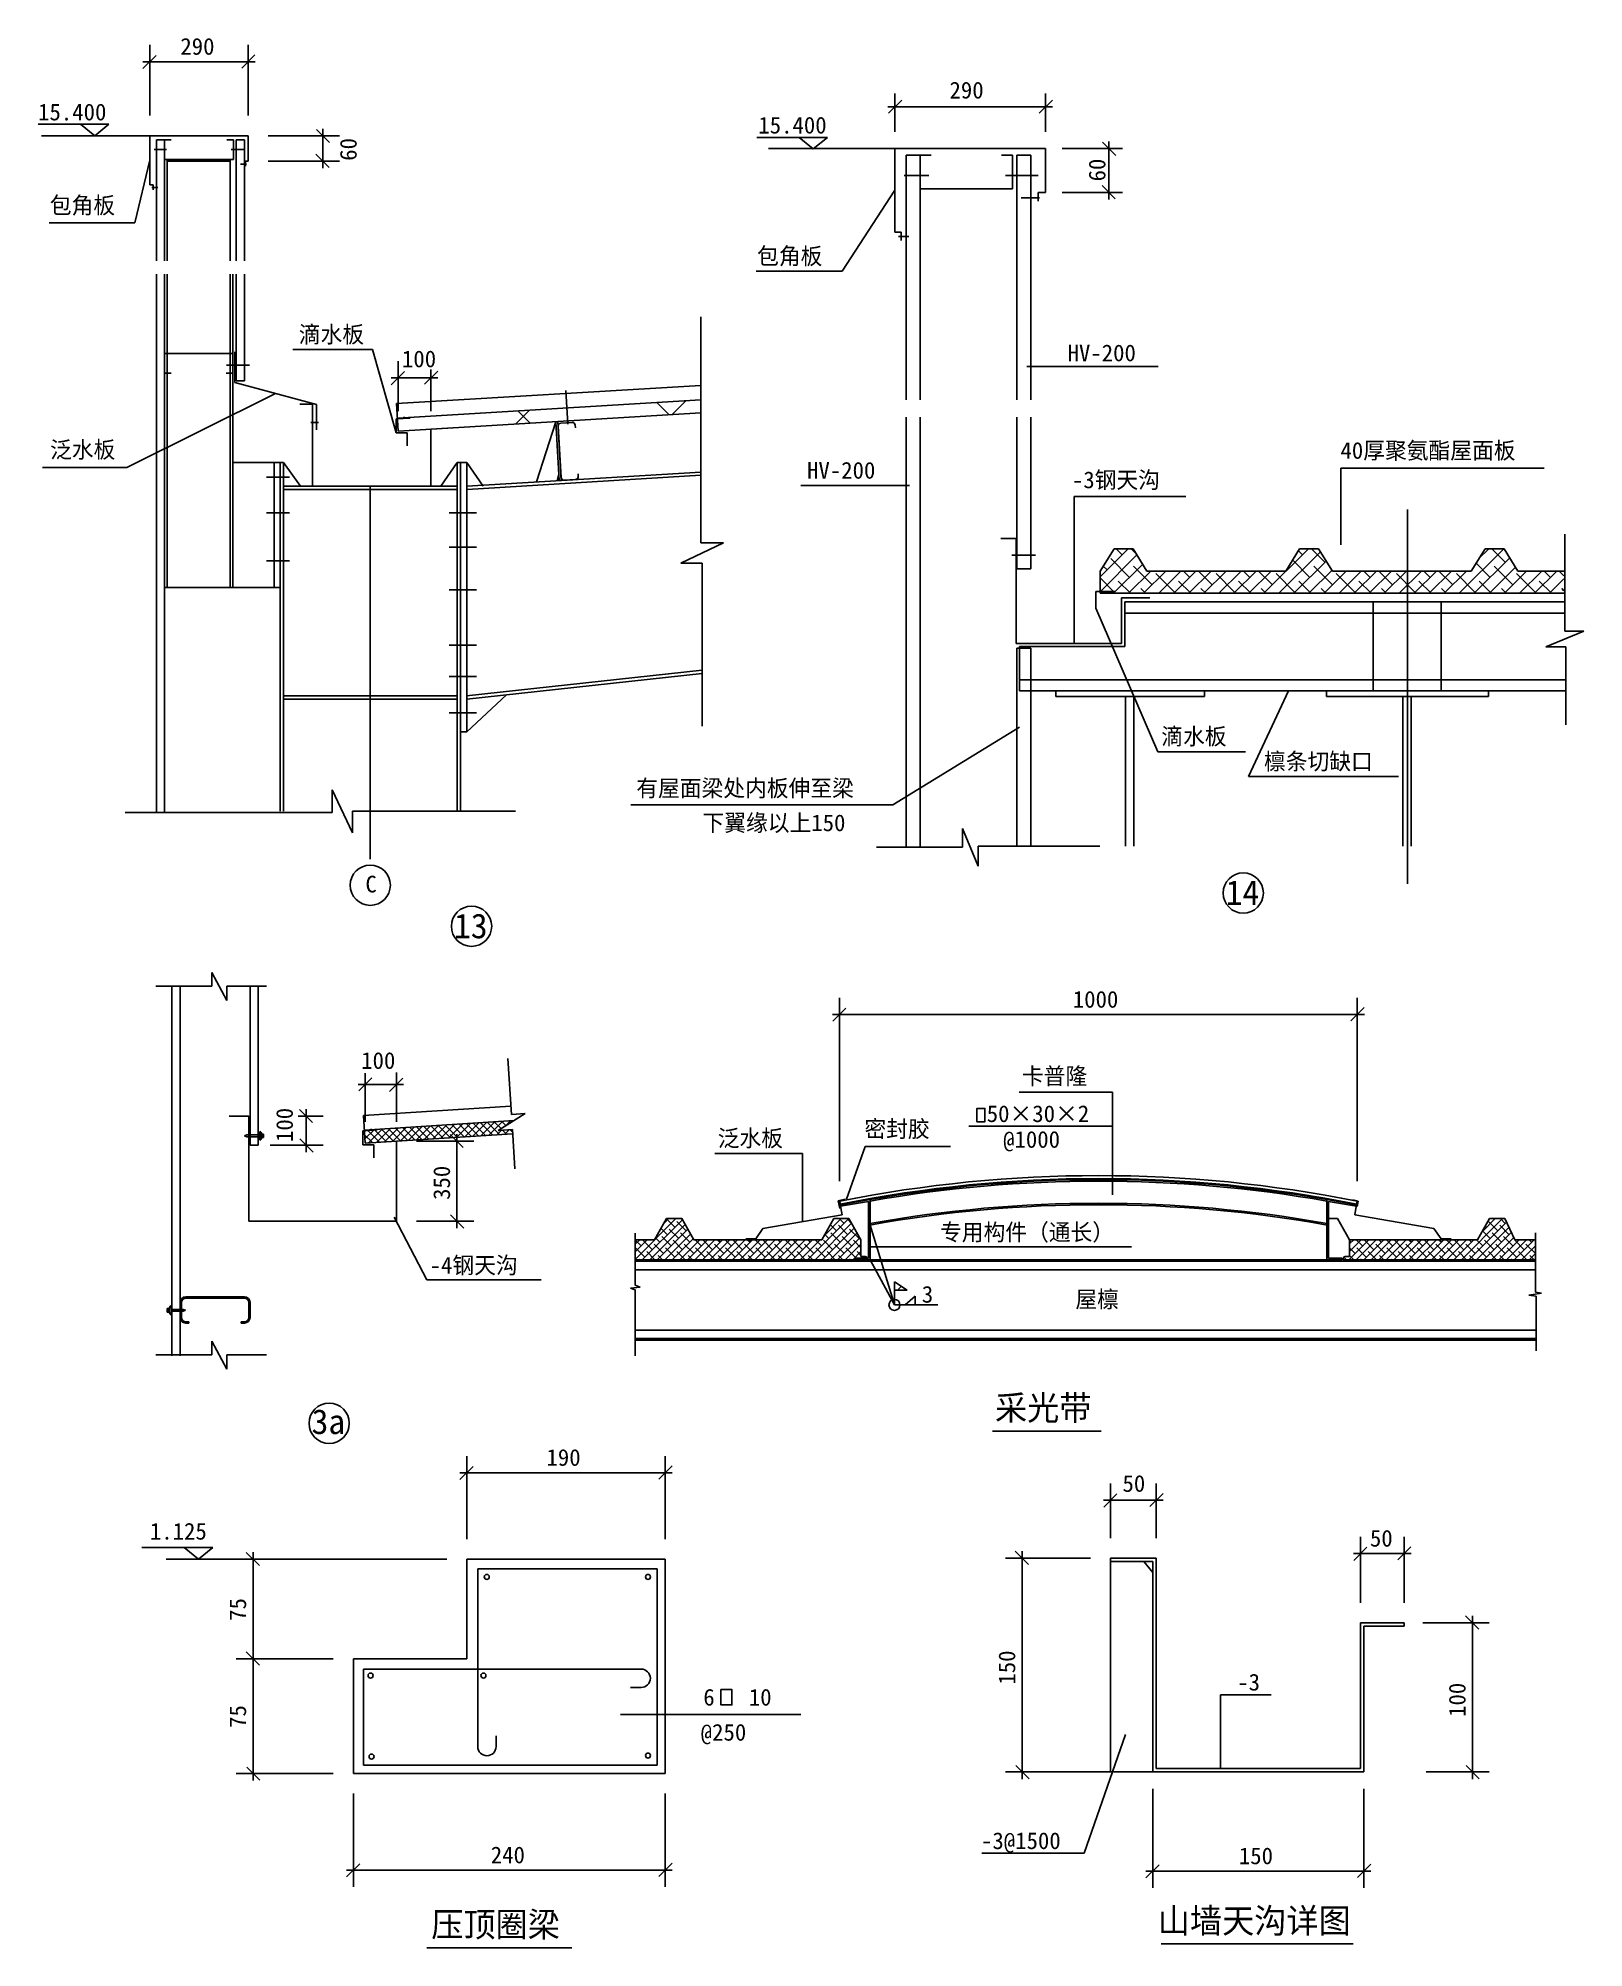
# Model space of a CAD drawing. Header units: metres. Extents: x 3093 to 49266, y 33356 to 90424.
import ezdxf

# ---------------------------------------------------------------- set-up
doc = ezdxf.new("R2010")
doc.units = ezdxf.units.M
for name, color, linetype in [('LT', 7, 'Continuous'), ('T1', 7, 'Continuous'), ('Z', 7, 'Continuous')]:
    doc.layers.add(name, color=color, linetype=linetype)

# ---------------------------------------------------------------- blocks, each defined once
blk = doc.blocks.new('_DIMX')
blk.add_line((-150, 0), (150, 0))
at = {"color": 6}
blk.add_lwpolyline([(-135.13, -135.13), (146.44, 146.44)], dxfattribs=at)

msp = doc.modelspace()

# ---------------------------------------------------------------- hatches: boundary and pattern name
h = msp.add_hatch()
h.set_pattern_fill('ANSI37', scale=979)
h.paths.add_polyline_path([(22891.78, 79224.04), (22891.78, 79616.36), (13823.26, 79072.25), (13846.72, 78681.34)])
h = msp.add_hatch()
h.set_pattern_fill('ANSI31', scale=75)
h.paths.add_polyline_path([(28671.88, 53011.46), (29053.12, 53011.46), (28671.88, 53262.35)])
at = {"layer": 'T1'}
h = msp.add_hatch(dxfattribs=at)
h.set_pattern_fill('ANSI37', scale=50)
h.paths.add_polyline_path([(17269.07, 57686.37), (17261.2, 57811.7), (16833.05, 57784.79), (17308.87, 58081.22), (13036.68, 57808.43), (13038.25, 57784.42), (12836.16, 57771.24), (12858.16, 57404.62)])
at = {"layer": 'Z'}
h = msp.add_hatch(dxfattribs=at)
h.set_pattern_fill('ANSI38', scale=100)
h.paths.add_polyline_path([(48669.52, 74499.87), (47300.42, 74499.87), (46885.27, 75165.61), (46317.7, 75165.61), (45902.55, 74499.87), (41758.12, 74499.87), (41342.97, 75165.61), (40775.4, 75165.61), (40360.25, 74499.87), (36215.82, 74499.87), (35800.67, 75165.61), (35233.1, 75165.61), (34817.95, 74499.87), (34817.95, 73834.12), (48669.52, 73834.12)])
h = msp.add_hatch(dxfattribs=at)
h.set_pattern_fill('ANSI38', scale=50)
h.paths.add_polyline_path([(22677.39, 54516.44), (22317.39, 55146.44), (21867.39, 55146.44), (21507.39, 54516.44), (20927.89, 54516.44), (20927.89, 53916.44), (27492.52, 53916.44), (27492.52, 53961.44), (27864.82, 53961.44, 0.23), (27798.46, 54015.98), (27672.39, 54015.98), (27672.39, 54516.44), (27312.39, 55146.44), (26862.39, 55146.44), (26502.39, 54516.44)])
h.paths.add_polyline_path([(42267.52, 54516.44), (42267.52, 54015.98), (42141.45, 54015.98, 0.36), (42066.52, 53916.44), (47819.52, 53916.44), (47819.52, 54516.44), (47202.52, 54516.44), (46902.52, 55146.44), (46452.52, 55146.44), (46092.52, 54516.44)])

# ---------------------------------------------------------------- linework, layer by layer
for p, q in [((3092.59, 87853.8), (5206.09, 87853.8)), ((4356.38, 87853.8), (4780.61, 87509.87)), ((4780.61, 87509.87), (5206.09, 87853.8)), ((6424.29, 87509.86), (9360.44, 87509.86)), ((6424.29, 86041.32), (6424.29, 87509.86)), ((6868.05, 87391.2), (6623.29, 87391.2)), ((6623.29, 83770.27), (6623.29, 87391.2)), ((6868.05, 87391.2), (7063.85, 87391.2)), ((6868.05, 86803.78), (6868.05, 87391.2)), ((8728.21, 87391.2), (8924.01, 87391.2)), ((8924.01, 86803.78), (8924.01, 87391.2)), ((9009.65, 83770.27), (9009.65, 87391.2)), ((9254.41, 87391.2), (9009.65, 87391.2)), ((9254.41, 83770.27), (9254.41, 87391.2)), ((9360.44, 87509.86), (9360.44, 86753.24)), ((24560.9, 87460.26), (26674.4, 87460.26)), ((25824.69, 87460.26), (26248.92, 87116.33)), ((26248.92, 87116.33), (26674.4, 87460.26)), ((6927.55, 87100.19), (6561.46, 87100.19)), ((8924.01, 86803.78), (6868.05, 86803.78)), ((6868.05, 86803.78), (8924.01, 86803.78)), ((6868.05, 83770.27), (6868.05, 86803.78)), ((6868.05, 83770.27), (6868.05, 86803.78)), ((6946.37, 86803.78), (8826.11, 86803.78)), ((6946.37, 83770.27), (6946.37, 86803.78)), ((6946.37, 86745.04), (8826.11, 86745.04)), ((8826.11, 83770.27), (8826.11, 86803.78)), ((9225.45, 87100.19), (8859.36, 87100.19)), ((9360.44, 86753.24), (9290.11, 86753.24)), ((9290.11, 86753.24), (9290.11, 86599.27)), ((28686.8, 84629.91), (28686.8, 87126.44)), ((28686.8, 87126.44), (33187.15, 87126.44)), ((29441.18, 86924.72), (29025.1, 86924.72)), ((29025.1, 79617.14), (29025.1, 86924.72)), ((29441.18, 85926.1), (29441.18, 86924.72)), ((29441.18, 86924.72), (29774.06, 86924.72)), ((31866.57, 86924.72), (32199.44, 86924.72)), ((32199.44, 85926.1), (32199.44, 86924.72)), ((32745.65, 86924.72), (32329.56, 86924.72)), ((32329.56, 79617.14), (32329.56, 86924.72)), ((32745.65, 79617.14), (32745.65, 86924.72)), ((33187.15, 87126.44), (33187.15, 85813.25)), ((9133.48, 86658.1), (9314.75, 86658.1)), ((28961.43, 86322.64), (29696.71, 86322.64)), ((31988.77, 86322.64), (32969.82, 86322.64)), ((6531.06, 86041.32), (6424.29, 86041.32)), ((6485.88, 85960.83), (6667.15, 85960.83)), ((6531.06, 85893.18), (6531.06, 86041.32)), ((29441.18, 79617.14), (29441.18, 85926.1)), ((29441.18, 79617.14), (29441.18, 85926.1)), ((29441.18, 85926.1), (32199.44, 85926.1)), ((32199.44, 85926.1), (29441.18, 85926.1)), ((29574.33, 85926.1), (32033, 85926.1)), ((32453.27, 85651.53), (33007.2, 85651.53)), ((32965.33, 85813.25), (32965.33, 85551.51)), ((33187.15, 85813.25), (32965.33, 85813.25)), ((3417.21, 84909.13), (5978.59, 84909.13)), ((28868.3, 84629.91), (28686.8, 84629.91)), ((28791.5, 84493.09), (29099.66, 84493.09)), ((28868.3, 84378.09), (28868.3, 84629.91)), ((6623.29, 67282.86), (6623.29, 83371.31)), ((6868.05, 74004.16), (6868.05, 83371.31)), ((6868.05, 67282.86), (6868.05, 83371.31)), ((6946.37, 74004.16), (6946.37, 83371.31)), ((8826.11, 74004.16), (8826.11, 83371.31)), ((8904.43, 74004.16), (8904.43, 83371.31)), ((9009.65, 80180.6), (9009.65, 83371.31)), ((9254.41, 80180.6), (9254.41, 83371.31)), ((24545.28, 83462.18), (27110.82, 83462.18)), ((22891.78, 82094.39), (22891.78, 75339.47)), ((8965.68, 81050.59), (8965.68, 80130.23)), ((10700.81, 81118.88), (13076.78, 81118.88)), ((6868.05, 80998.49), (6868.05, 80411.07)), ((6868.05, 80998.49), (8904.43, 80998.49)), ((8904.43, 80998.49), (8904.43, 80411.07)), ((7063.85, 80411.07), (6868.05, 80411.07)), ((8904.43, 80411.07), (8708.63, 80411.07)), ((8965.68, 80130.23), (11405.23, 79477.77)), ((9254.41, 80180.6), (9009.65, 80180.6)), ((13797.46, 79502.25), (22891.78, 80047.91)), ((10906.94, 79486.74), (11286.25, 79486.74)), ((11286.25, 79486.74), (11286.25, 77039.16)), ((11405.23, 79477.77), (11405.23, 78723.13)), ((13846.72, 78681.34), (13797.46, 79502.25)), ((13823.26, 79072.25), (22891.78, 79616.36)), ((13781.59, 79045.14), (14209.1, 79073.03)), ((13781.59, 78627.12), (13781.59, 79045.14)), ((13846.72, 78681.34), (22891.78, 79224.04)), ((14023.6, 79110.2), (14027.74, 79046.74)), ((14823.99, 78739.97), (15475.47, 78779.06)), ((17976.51, 77163.7), (18555.06, 78963.84)), ((18555.06, 78963.84), (18613.69, 78967.36)), ((18555.06, 78963.84), (18660.6, 77204.74)), ((18613.69, 78967.36), (18719.24, 77208.26)), ((29025.1, 66243.23), (29025.1, 79097.05)), ((29441.18, 66243.23), (29441.18, 79097.05)), ((29441.18, 66243.23), (29441.18, 79097.05)), ((32329.56, 74563.88), (32329.56, 79097.05)), ((32745.65, 74563.88), (32745.65, 79097.05)), ((13781.59, 78627.12), (14111.34, 78627.12)), ((14111.34, 78627.12), (14111.34, 78243.52)), ((14823.99, 77039.16), (14823.99, 78739.97)), ((10143.32, 77740.66), (8924.01, 77740.66)), ((10124.64, 77740.66), (10418.35, 77740.66)), ((10143.32, 74004.16), (10143.32, 77740.66)), ((10320.44, 67320.54), (10320.44, 77740.66)), ((10418.35, 67320.54), (10418.35, 77740.66)), ((15900.92, 77740.66), (15607.22, 77740.66)), ((15607.22, 67320.54), (15607.22, 77740.66)), ((15705.12, 67320.54), (15705.12, 77740.66)), ((15900.92, 69696.42), (15900.92, 77740.66)), ((3218.56, 77597.02), (5743.73, 77597.02)), ((10602.34, 77307.13), (9909.98, 77307.13)), ((15900.92, 77039.16), (22891.78, 77458.61)), ((15906.79, 76941.44), (22891.78, 77360.53)), ((18592.02, 77200.63), (18650.02, 77381.08)), ((15607.22, 77039.16), (10418.35, 77039.16)), ((15607.22, 76941.26), (10418.35, 76941.26)), ((11286.25, 77039.16), (14823.99, 77039.16)), ((13012.78, 65894.24), (13012.78, 77039.16)), ((10602.34, 76241.02), (9909.98, 76241.02)), ((16190.22, 76241.02), (15373.88, 76241.02)), ((43998.38, 76337.31), (43998.38, 65154.59)), ((23570.19, 75339.47), (22288.75, 74735.79)), ((22891.78, 75339.47), (23570.19, 75339.47)), ((48699.95, 72707.24), (48699.95, 75602.83)), ((10602.34, 74808.91), (9909.98, 74808.91)), ((16190.22, 75216.46), (15373.88, 75216.46)), ((34817.95, 74499.87), (35233.1, 75165.61)), ((35233.1, 75165.61), (35800.67, 75165.61)), ((36215.82, 74499.87), (35800.67, 75165.61)), ((40360.25, 74499.87), (40775.4, 75165.61)), ((40775.4, 75165.61), (41342.97, 75165.61)), ((41758.12, 74499.87), (41342.97, 75165.61)), ((45902.55, 74499.87), (46317.7, 75165.61)), ((46317.7, 75165.61), (46885.27, 75165.61)), ((47300.42, 74499.87), (46885.27, 75165.61)), ((22288.75, 74735.79), (22929.47, 74735.79)), ((22929.47, 74735.79), (22929.47, 69868.62)), ((32745.65, 74563.88), (32329.56, 74563.88)), ((34817.95, 74499.87), (34817.95, 73834.12)), ((36215.82, 74499.87), (40360.25, 74499.87)), ((41758.12, 74499.87), (45902.55, 74499.87)), ((47300.42, 74499.87), (48669.52, 74499.87)), ((10320.44, 74004.16), (6868.05, 74004.16)), ((16190.22, 73939.18), (15373.88, 73939.18)), ((34817.95, 73834.12), (48669.52, 73834.12)), ((35559.52, 73578.3), (48699.95, 73578.3)), ((35559.52, 72246.82), (35559.52, 73578.3)), ((35559.52, 73245.43), (48699.95, 73245.43)), ((42977.16, 70915.34), (42977.16, 73578.3)), ((45006.16, 70915.34), (45006.16, 73578.3)), ((49266.19, 72707.24), (48133.72, 72234.87)), ((48699.95, 72707.24), (49266.19, 72707.24)), ((16190.22, 72289.16), (15373.88, 72289.16)), ((32329.56, 66274.69), (32329.56, 72194.95)), ((32745.65, 72194.95), (32329.56, 72194.95)), ((32406.22, 70915.34), (32406.22, 72246.82)), ((32406.22, 72246.82), (35559.52, 72246.82)), ((32745.65, 66274.69), (32745.65, 72194.95)), ((48133.72, 72234.87), (48731.41, 72234.87)), ((48731.41, 72234.87), (48731.41, 69900.92)), ((16190.22, 71348.24), (15373.88, 71348.24)), ((15889.98, 70772.74), (22929.47, 71534.79)), ((15900.92, 70675.45), (22929.47, 71436.32)), ((15607.22, 70773.36), (10418.35, 70773.36)), ((15900.92, 69696.42), (17083.62, 70803.49)), ((32406.22, 71248.21), (48731.41, 71248.21)), ((32406.22, 70915.34), (48731.41, 70915.34)), ((33490.34, 70915.34), (37937.51, 70915.34)), ((33490.34, 70748.9), (33490.34, 70915.34)), ((37937.51, 70748.9), (37937.51, 70915.34)), ((41574.79, 70748.9), (41574.79, 70915.34)), ((41574.79, 70915.34), (46421.96, 70915.34)), ((46421.96, 70748.9), (46421.96, 70915.34)), ((15607.22, 70675.45), (10418.35, 70675.45)), ((16190.22, 70260.96), (15373.88, 70260.96)), ((33490.34, 70748.9), (37937.51, 70748.9)), ((35572.22, 70748.9), (35572.22, 66274.69)), ((35824.15, 70748.9), (35824.15, 66274.69)), ((41574.79, 70748.9), (46421.96, 70748.9)), ((43856.67, 70748.9), (43856.67, 66274.69)), ((44108.6, 70748.9), (44108.6, 66274.69)), ((15705.12, 69696.42), (15900.92, 69696.42)), ((11876.47, 67961.27), (12480.15, 66679.82)), ((11876.47, 67282.86), (11876.47, 67961.27)), ((5687.85, 67282.86), (11876.47, 67282.86)), ((12480.15, 66679.82), (12480.15, 67320.54)), ((12480.15, 67320.54), (17347.32, 67320.54)), ((30702.35, 66809.46), (31174.72, 65677)), ((30702.35, 66243.23), (30702.35, 66809.46)), ((28132.66, 66243.23), (30702.35, 66243.23)), ((31174.72, 65677), (31174.72, 66274.69)), ((31174.72, 66274.69), (34805.19, 66274.69)), ((8275.59, 62506.65), (8727.51, 61668.27)), ((8275.59, 62092.13), (8275.59, 62506.65)), ((6606.96, 62092.13), (8275.59, 62092.13)), ((7087.88, 51049.42), (7087.88, 62092.13)), ((7332.63, 51049.42), (7332.63, 62092.13)), ((8727.51, 62097.26), (9909.06, 62097.26)), ((8727.51, 61668.27), (8727.51, 62097.26)), ((9422.32, 57342.81), (9422.32, 62097.26)), ((9667.08, 57342.81), (9667.08, 62097.26)), ((17123.09, 59927.75), (17227.73, 58262.41)), ((35183.36, 58921.73), (32393.61, 58921.73)), ((35183.36, 55861.78), (35183.36, 58921.73)), ((12808.9, 58225.53), (17212.39, 58506.61)), ((12858.16, 57404.62), (12808.9, 58225.53)), ((17641.44, 58288.41), (16833.05, 57784.79)), ((17227.73, 58262.41), (17641.44, 58288.41)), ((8801.18, 58207.55), (9388.6, 58207.55)), ((9323.35, 57646.91), (9254.5, 57620.79)), ((9714.76, 57646.91), (9323.35, 57646.91)), ((9388.6, 58207.55), (9388.6, 55070.24)), ((9714.76, 57752.34), (9714.76, 57489.24)), ((9764.57, 57568.49), (9764.57, 57673.1)), ((9764.57, 57673.1), (9827.93, 57673.1)), ((9827.93, 57673.1), (9827.93, 57568.49)), ((12793.03, 57768.42), (13220.54, 57796.31)), ((12793.03, 57350.41), (12793.03, 57768.42)), ((12834.7, 57795.53), (17308.87, 58081.22)), ((12858.16, 57404.62), (17263.95, 57686.04)), ((13035.05, 57833.48), (13039.19, 57770.02)), ((16833.05, 57784.79), (17261.2, 57811.7)), ((17261.2, 57811.7), (17335.3, 56632.47)), ((35183.36, 57906.92), (30895.87, 57906.92)), ((9323.35, 57594.68), (9254.5, 57620.79)), ((9714.76, 57594.68), (9323.35, 57594.68)), ((9422.32, 57342.81), (9667.08, 57342.81)), ((9827.93, 57638.69), (9764.57, 57638.69)), ((9827.93, 57594.02), (9764.57, 57594.02)), ((9827.93, 57568.49), (9764.57, 57568.49)), ((12793.03, 57350.41), (13122.78, 57350.41)), ((13122.78, 57350.41), (13122.78, 56966.8)), ((13794.24, 57460.78), (14445.73, 57499.87)), ((13794.24, 55070.24), (13794.24, 57460.78)), ((25924.83, 57094.3), (23305.16, 57094.3)), ((27796.24, 57303.78), (27241.08, 55732.85)), ((30344.39, 57303.78), (27796.24, 57303.78)), ((27204.07, 55732.85), (26992.02, 55678.54)), ((26992.02, 55678.54), (27036.43, 55447.75)), ((27034.52, 55667.69), (27055.88, 55580.18)), ((27054.47, 55569.95), (27350.58, 55622.16)), ((27054.47, 55569.95), (27108.29, 55264.72)), ((27056.19, 55560.16), (27942.52, 55716.44)), ((27056.19, 55560.16), (27942.52, 55716.44)), ((27064.01, 55515.84), (27897.52, 55662.81)), ((27897.52, 53961.44), (27897.52, 55662.81)), ((27942.52, 53916.44), (27942.52, 55716.44)), ((41592.52, 55716.44), (42478.85, 55560.16)), ((42478.85, 55560.16), (41592.52, 55716.44)), ((41592.52, 53916.44), (41592.52, 55716.44)), ((42471.03, 55515.84), (41637.52, 55662.81)), ((41637.52, 53961.44), (41637.52, 55662.81)), ((42480.38, 55568.86), (42184.46, 55621.04)), ((42367.09, 55710.6), (42529.35, 55670.09)), ((42480.38, 55568.86), (42426.75, 55264.72)), ((42471.03, 55515.84), (42478.85, 55560.16)), ((42500.52, 55667.69), (42479.16, 55580.18)), ((42529.35, 55670.09), (42493.56, 55512.8)), ((9388.6, 55070.24), (13794.24, 55070.24)), ((14705.37, 53320.6), (13724.97, 55194.11)), ((21867.39, 55146.44), (21507.39, 54516.44)), ((22317.39, 55146.44), (21867.39, 55146.44)), ((22317.39, 55146.44), (22677.39, 54516.44)), ((24744.75, 54847.96), (24530.48, 54540.21)), ((24744.75, 54847.96), (27108.29, 55264.72)), ((26862.39, 55146.44), (26502.39, 54516.44)), ((27312.39, 55146.44), (26862.39, 55146.44)), ((27312.39, 55146.44), (27672.39, 54516.44)), ((28671.88, 52569.8), (27942.52, 54954.64)), ((41907.52, 55146.44), (41637.52, 55146.44)), ((41907.52, 55146.44), (42267.52, 54516.44)), ((44790.29, 54847.96), (42426.75, 55264.72)), ((44790.29, 54847.96), (45004.56, 54540.21)), ((46452.52, 55146.44), (46092.52, 54516.44)), ((46902.52, 55146.44), (46452.52, 55146.44)), ((46902.52, 55146.44), (47202.52, 54516.44)), ((20927.89, 54717.51), (20927.89, 53160.89)), ((21507.39, 54516.44), (20938.27, 54516.44)), ((26502.39, 54516.44), (22677.39, 54516.44)), ((24230.48, 54540.21), (24530.48, 54540.21)), ((24359.62, 54567.65), (24359.62, 54483.53)), ((27672.39, 54015.98), (27672.39, 54516.44)), ((35752.26, 54305.7), (27931.66, 54305.7)), ((42267.52, 54516.44), (42267.52, 54015.98)), ((42267.52, 54516.44), (46092.52, 54516.44)), ((45004.56, 54540.21), (45304.56, 54540.21)), ((45185.71, 54567.65), (45185.71, 54483.53)), ((47202.52, 54516.44), (47819.52, 54516.44)), ((47819.52, 54722.38), (47819.52, 52954.35)), ((47819.52, 53871.44), (20927.89, 53871.44)), ((27873.46, 53916.44), (20938.27, 53916.44)), ((27492.52, 53961.44), (27897.52, 53961.44)), ((27492.52, 53961.44), (27492.52, 53916.44)), ((27492.52, 53916.44), (27942.52, 53916.44)), ((27672.39, 54015.98), (27798.46, 54015.98)), ((27873.46, 53918.26), (27873.46, 53916.44)), ((28671.88, 52569.8), (27942.52, 53916.44)), ((27942.52, 53916.44), (41592.52, 53916.44)), ((41592.52, 53916.44), (42042.52, 53916.44)), ((42042.52, 53961.44), (41637.52, 53961.44)), ((42042.52, 53961.44), (42042.52, 53916.44)), ((42066.52, 53916.44), (47840.96, 53916.44)), ((42267.52, 54015.98), (42141.45, 54015.98)), ((14705.37, 53320.6), (18122.1, 53320.6)), ((21071.07, 53098.32), (20784.71, 53071.51)), ((47819.52, 53616.44), (20927.89, 53616.44)), ((20927.89, 53160.89), (21071.07, 53098.32)), ((28671.88, 53262.35), (29053.12, 53011.46)), ((28671.88, 52569.8), (28671.88, 53262.35)), ((7059.76, 52539.97), (7059.76, 52276.87)), ((7332.63, 52195.72), (7332.63, 52639.69)), ((7371.81, 52639.69), (7371.81, 52195.72)), ((9252.15, 52809.45), (7502.39, 52809.45)), ((9252.15, 52770.27), (7502.39, 52770.27)), ((9382.73, 52639.69), (9382.73, 52195.72)), ((9421.9, 52639.69), (9421.9, 52195.72)), ((20784.71, 53071.51), (20927.89, 53017.88)), ((20927.89, 53017.88), (20927.89, 51050.87)), ((29053.12, 53011.46), (28671.88, 53011.46)), ((28671.88, 52569.8), (29964.53, 52569.8)), ((29294.92, 52825.62), (28997.32, 52569.8)), ((29294.92, 52569.8), (29294.92, 52825.62)), ((48001.72, 52922.23), (47626.6, 52858)), ((47626.6, 52858), (47840.96, 52825.89)), ((47819.52, 52954.35), (48001.72, 52922.23)), ((47840.96, 52825.89), (47840.96, 51198.05)), ((6946.59, 52460.73), (6946.59, 52356.11)), ((7009.95, 52460.73), (6946.59, 52460.73)), ((6946.59, 52426.32), (7009.95, 52426.32)), ((6946.59, 52381.64), (7009.95, 52381.64)), ((6946.59, 52356.11), (7009.95, 52356.11)), ((7009.95, 52356.11), (7009.95, 52460.73)), ((7059.76, 52434.54), (7425.46, 52434.54)), ((7059.76, 52382.3), (7425.46, 52382.3)), ((7425.46, 52434.54), (7494.3, 52408.42)), ((7425.46, 52382.3), (7494.3, 52408.42)), ((7593.79, 52065.14), (7502.39, 52065.14)), ((7593.79, 52025.97), (7502.39, 52025.97)), ((7593.79, 52065.14), (7593.79, 52025.97)), ((9252.15, 52065.14), (9160.74, 52065.14)), ((9160.74, 52065.14), (9160.74, 52025.97)), ((9252.15, 52025.97), (9160.74, 52025.97)), ((8275.59, 51074.28), (8275.59, 51488.8)), ((8275.59, 51488.8), (8727.51, 50650.42)), ((47840.96, 51816.44), (20927.89, 51816.44)), ((47840.96, 51561.44), (20927.89, 51561.44)), ((47840.96, 51516.44), (20927.89, 51516.44)), ((6606.96, 51074.28), (8275.59, 51074.28)), ((8727.51, 50650.42), (8727.51, 51079.41)), ((8727.51, 51079.41), (9909.06, 51079.41)), ((6192.38, 45316.77), (8305.88, 45316.77)), ((7456.17, 45316.77), (7880.4, 44972.84)), ((7880.4, 44972.84), (8305.88, 45316.77)), ((9010.59, 44967.07), (6916.88, 44967.07)), ((15898.15, 44967.07), (21823.4, 44967.07)), ((15898.15, 44967.07), (15898.15, 41993.29)), ((21823.4, 44967.07), (21823.4, 38568.81)), ((12508.74, 41993.29), (12508.74, 38568.81)), ((12508.74, 41993.29), (15898.15, 41993.29)), ((12508.74, 38568.81), (21823.4, 38568.81)), ((14703.32, 33355.66), (19030.16, 33355.66))]:
    msp.add_line(p, q)
for points in [[(31135.35, 58042.88), (31375.25, 58042.88), (31375.25, 58442.21), (31135.35, 58442.21)], [(23486.74, 41072.74), (23816.2, 41072.74), (23816.2, 40616.82), (23486.74, 40616.82)]]:
    msp.add_lwpolyline(points, close=True)
for centre, radius in [((13012.78, 65111.02), 601.68), ((39092.71, 64877.33), 601.68), ((16038.57, 63884.15), 601.68), ((28671.88, 52569.8), 164.82), ((11784.81, 49030.78), 601.68)]:
    msp.add_circle(centre, radius)
for centre, radius, start, end in [((9677.58, 57673.7), 86.99, 359.6, 64.69), ((9677.58, 57567.89), 86.99, 295.31, 0.4), ((34767.52, 17009.94), 39423.61, 78.69, 101.31), ((34767.52, 17009.94), 39333.61, 78.69, 101.31), ((34767.52, 17009.94), 39303.61, 80, 100), ((34767.52, 17009.94), 39258.61, 80, 100), ((34767.52, 17009.94), 38553.61, 79.8, 100.2), ((34767.52, 16857.55), 38748.61, 79.86, 100.14), ((27776.18, 53921.24), 97.33, 358.25, 76.77), ((42163.73, 53921.24), 97.33, 103.23, 182.82), ((7096.94, 52461.33), 86.99, 115.31, 180.4), ((7502.39, 52639.69), 169.75, 90, 180), ((7502.39, 52639.69), 130.58, 90, 180), ((9252.15, 52639.69), 169.75, 0, 90), ((9252.15, 52639.69), 130.58, 0, 90), ((7096.94, 52355.51), 86.99, 179.6, 244.69), ((7502.39, 52195.72), 169.75, 180, 270), ((7502.39, 52195.72), 130.58, 180, 270), ((9252.15, 52195.72), 130.58, 270, 0), ((9252.15, 52195.72), 169.75, 270, 0)]:
    msp.add_arc(centre, radius, start, end)
at = {"layer": 'LT'}
for p, q in [((18714.12, 77293.61), (18621.94, 78829.85)), ((18702.17, 78920.31), (19043.55, 78940.8)), ((19139.14, 78775.22), (19134.02, 78860.57)), ((18804.58, 77213.38), (19145.97, 77233.87)), ((19226.2, 77324.33), (19221.08, 77409.68))]:
    msp.add_line(p, q, dxfattribs=at)
for centre, start, end in [((18707.29, 78834.97), 93.43, 183.43), ((19048.68, 78855.45), 3.43, 93.43), ((18799.46, 77298.73), 183.43, 273.43), ((19140.85, 77319.21), 273.43, 3.43)]:
    msp.add_arc(centre, 85.5, start, end, dxfattribs=at)
at = {"layer": 'T1'}
for p, q in [((6424.29, 88109.86), (6424.29, 90221.07)), ((9360.44, 88109.86), (9360.44, 90221.07)), ((6425.69, 89721.07), (9359.04, 89721.07)), ((28686.8, 87626.44), (28686.8, 88769.52)), ((33187.15, 87626.44), (33187.15, 88769.52)), ((28786.8, 88369.52), (33087.15, 88369.52)), ((9960.44, 87509.86), (12091.47, 87509.86)), ((11591.47, 87511.26), (11591.47, 87512.66)), ((11591.47, 87509.86), (11591.47, 86753.24)), ((9960.44, 86753.24), (12091.47, 86753.24)), ((11591.47, 86751.84), (11591.47, 86750.44)), ((33687.15, 87126.44), (35481.72, 87126.44)), ((35081.72, 87026.44), (35081.72, 85913.25)), ((33687.15, 85813.25), (35481.72, 85813.25)), ((13846.72, 79281.34), (13846.72, 80773.16)), ((14823.99, 79281.34), (14823.99, 80521.28)), ((13848.12, 80273.16), (14822.59, 80273.16)), ((18850.53, 79898.98), (18911.36, 78885.09))]:
    msp.add_line(p, q, dxfattribs=at)
at = {"layer": 'Z'}
for p, q in [((6424.29, 87509.86), (3190.52, 87509.86)), ((5978.59, 84909.13), (6424.29, 86775.59)), ((28686.8, 87126.44), (24906.62, 87126.44)), ((27110.82, 83462.18), (28686.8, 85878.18)), ((13076.78, 81118.88), (13781.59, 78627.12)), ((9401.13, 80654.69), (8715.67, 80654.69)), ((36549.27, 80617.71), (32627.85, 80617.71)), ((5743.73, 77597.02), (10185.45, 79804)), ((11468.15, 78935.37), (11240.04, 78935.37)), ((10418.35, 77740.66), (10926.94, 77039.16)), ((15607.22, 77740.66), (15122.45, 77039.16)), ((15900.92, 77740.66), (16385.69, 77039.16)), ((29120.13, 77057.82), (25880.47, 77057.82)), ((42009.77, 77573.95), (48079.18, 77573.95)), ((42009.77, 77573.95), (42009.77, 75287.28)), ((34036.77, 76728.05), (37379.11, 76728.05)), ((34036.77, 76728.05), (34036.77, 72331.22)), ((32304.88, 75476.53), (31852.67, 75476.53)), ((32304.88, 72331.22), (32304.88, 75476.53)), ((32888.2, 74978.93), (32180.13, 74978.93)), ((34690.6, 73889.02), (35266.4, 73889.02)), ((34690.6, 73889.02), (34690.6, 73386.53)), ((35458.18, 72331.22), (35458.18, 73697.73)), ((35458.18, 73697.73), (36300.88, 73697.73)), ((36542.68, 69099.47), (34690.6, 73386.53)), ((32304.88, 72331.22), (35458.18, 72331.22)), ((39253.43, 68355.66), (40439.86, 70915.34)), ((28626.27, 67511.18), (32406.22, 69837.64)), ((36542.68, 69099.47), (39156.89, 69099.47)), ((39253.43, 68355.66), (43734.97, 68355.66)), ((28626.27, 67511.18), (20799.21, 67511.18)), ((27034.52, 56267.69), (27034.52, 61748.57)), ((42500.52, 56267.69), (42500.52, 61748.57)), ((27035.92, 61248.57), (42499.12, 61248.57)), ((12856.31, 58035.49), (12856.31, 59498.44)), ((13794.24, 58035.49), (13794.24, 59510.62)), ((12854.91, 59151.25), (12853.51, 59151.25)), ((12856.31, 59151.25), (13794.24, 59151.25)), ((13795.64, 59151.25), (13797.04, 59151.25)), ((10854.04, 58207.55), (11600.75, 58207.55)), ((11100.75, 58206.15), (11100.75, 57344.21)), ((10022.32, 57342.81), (11600.75, 57342.81)), ((14394.24, 57460.78), (16102.51, 57460.78)), ((15602.51, 55071.64), (15602.51, 57459.38)), ((25924.83, 57094.3), (25926.52, 55056.34)), ((14394.24, 55070.24), (16102.51, 55070.24)), ((31599, 48799.34), (34845.44, 48799.34)), ((15898.15, 45567.07), (15898.15, 48051.24)), ((21823.4, 45567.07), (21823.4, 48051.24)), ((15899.55, 47551.24), (21822, 47551.24)), ((35130.71, 45600.45), (35130.71, 47230.93)), ((36491.22, 45600.45), (36491.22, 47230.93)), ((35132.11, 46730.93), (36489.82, 46730.93)), ((42597.82, 43669.26), (42597.82, 45638.06)), ((42599.22, 45138.06), (43897.06, 45138.06)), ((43898.46, 43669.26), (43898.46, 45638.06)), ((15298.15, 44967.07), (9010.59, 44967.07)), ((9510.59, 41994.69), (9510.59, 44965.67)), ((16222.98, 39370.06), (16222.98, 44683.96)), ((16222.98, 44683.96), (21587.88, 44683.96)), ((21587.88, 44683.96), (21587.88, 38818.63)), ((34530.71, 45000.45), (31988.32, 45000.45)), ((32488.32, 44999.05), (32488.32, 38611.23)), ((36491.22, 45000.45), (35130.71, 45000.45)), ((35130.71, 45000.45), (35130.71, 44900.45)), ((36391.22, 44900.45), (35130.71, 44900.45)), ((35130.71, 44900.45), (35130.71, 38609.83)), ((36126.53, 44900.45), (36391.22, 44567.19)), ((36391.22, 38609.83), (36391.22, 44900.45)), ((36491.22, 38709.83), (36491.22, 45000.45)), ((42597.82, 43069.26), (43898.46, 43069.26)), ((42597.82, 38709.83), (42597.82, 43069.26)), ((42697.82, 42969.26), (43898.46, 42969.26)), ((42697.82, 38609.83), (42697.82, 42969.26)), ((43898.46, 43069.26), (43898.46, 42969.26)), ((44459.66, 43069.26), (46436.84, 43069.26)), ((45936.84, 43067.86), (45936.84, 38611.23)), ((11908.74, 41993.29), (9010.59, 41993.29)), ((11908.74, 41993.29), (9010.59, 41993.29)), ((9510.59, 41991.89), (9510.59, 38570.21)), ((12814.46, 38818.63), (12814.46, 41683.4)), ((12814.46, 41683.4), (21106.3, 41683.4)), ((21106.3, 41136.15), (20785.18, 41136.15)), ((38410.3, 40915.08), (39923.77, 40915.08)), ((38410.3, 40915.08), (38410.3, 38709.83)), ((20489.18, 40326.13), (25873.59, 40326.13)), ((16770.24, 39370.06), (16770.24, 39691.17)), ((34337.99, 36180.43), (35573.88, 39732.28)), ((21587.88, 38818.63), (12814.46, 38818.63)), ((11908.74, 38568.81), (9010.59, 38568.81)), ((35791.22, 38609.83), (31988.32, 38609.83)), ((36391.22, 38609.83), (35130.71, 38609.83)), ((36391.22, 38609.83), (42697.82, 38609.83)), ((36491.22, 38709.83), (42597.82, 38709.83)), ((44559.66, 38609.83), (46436.84, 38609.83)), ((12508.74, 37968.81), (12508.74, 35178.97)), ((21823.4, 37968.81), (21823.4, 35178.97)), ((36391.22, 38109.83), (36391.22, 35147.21)), ((42697.82, 38109.83), (42697.82, 35147.21)), ((31279.6, 36180.43), (34337.99, 36180.43)), ((12510.14, 35678.97), (21822, 35678.97)), ((36392.62, 35647.21), (42696.42, 35647.21)), ((36640.23, 33470.22), (42380.58, 33470.22))]:
    msp.add_line(p, q, dxfattribs=at)
for points in [[(16419.62, 44439.42, 1), (16569.62, 44439.42, 1)], [(21235.03, 44439.42, 1), (21385.03, 44439.42, 1)], [(12947.38, 41489.56, 1), (13097.38, 41489.56, 1)], [(16319.59, 41489.56, 1), (16469.59, 41489.56, 1)], [(12975.95, 39070.2, 1), (13125.95, 39070.2, 1)], [(21235.03, 39098.76, 1), (21385.03, 39098.76, 1)]]:
    msp.add_lwpolyline(points, format="xyb", close=True, dxfattribs=at)
for centre, start, end in [((21106.3, 41409.77), 270, 90), ((16496.61, 39370.06), 180, 0)]:
    msp.add_arc(centre, 273.63, start, end, dxfattribs=at)

# ---------------------------------------------------------------- block references
at = {"layer": 'T1', "xscale": 1.4, "yscale": 1.4, "zscale": 1.4}
for p, rotation in [((6424.29, 89721.07), 180), ((11591.47, 87509.86), 270), ((35081.72, 87126.44), 270), ((11591.47, 86753.24), 90), ((35081.72, 85813.25), 90), ((13846.72, 80273.16), 180)]:
    msp.add_blockref('_DIMX', p, dxfattribs=dict(at, rotation=rotation))
for p in [(9360.44, 89721.07), (14823.99, 80273.16)]:
    msp.add_blockref('_DIMX', p, dxfattribs=at)
at = {"layer": 'Z', "xscale": 1.4, "yscale": 1.4, "zscale": 1.4}
for p in [(28686.8, 88369.52), (33187.15, 88369.52), (42500.52, 61248.57), (12856.31, 59151.25), (21823.4, 47551.24), (36491.22, 46730.93), (43898.46, 45138.06), (21823.4, 35678.97), (42697.82, 35647.21)]:
    msp.add_blockref('_DIMX', p, dxfattribs=at)
for p, rotation in [((27034.52, 61248.57), 180), ((13794.24, 59151.25), 180), ((11100.75, 58207.55), 90), ((15602.51, 57460.78), 90), ((11100.75, 57342.81), 270), ((15602.51, 55070.24), 270), ((15898.15, 47551.24), 180), ((35130.71, 46730.93), 180), ((9510.59, 44967.07), 90), ((32488.32, 45000.45), 90), ((42597.82, 45138.06), 180), ((45936.84, 43069.26), 90), ((9510.59, 41993.29), 90), ((32488.32, 38609.83), 270), ((45936.84, 38609.83), 270), ((9510.59, 38568.81), 270), ((12508.74, 35678.97), 180), ((36391.22, 35647.21), 180)]:
    msp.add_blockref('_DIMX', p, dxfattribs=dict(at, rotation=rotation))

# ---------------------------------------------------------------- texts
for s, height, p in [('290', 500, (7338.9, 89929.74)), ('290', 500, (30317.09, 88621.63)), ('15.400', 500, (3088.64, 87968.23)), ('15.400', 500, (24605.75, 87575.27)), ('包角板', 500, (3438.26, 85181.3)), ('包角板', 500, (24568.65, 83664.32)), ('滴水板', 500, (10878.52, 81323.16)), ('100', 500, (13959.08, 80590.76)), ('HV-200', 500, (33844.06, 80769.49)), ('泛水板', 500, (3446.71, 77878.83)), ('40厚聚氨酯屋面板', 500, (41996.48, 77854.12)), ('HV-200', 500, (26061.19, 77261.26)), ('-3钢天沟', 500, (33974.12, 76975.9)), ('滴水板', 500, (36644.64, 69310.65)), ('檩条切缺口', 500, (39713.27, 68562.38)), ('有屋面梁处内板伸至梁', 500, (20960.03, 67761.59)), ('下翼缘以上150', 500, (22937.61, 66726.42)), ('C', 500, (12867.89, 64894.26)), ('14', 739, (38567.2, 64522.2)), ('13', 739, (15513.06, 63524.92)), ('1000', 500, (34000.18, 61451.46)), ('100', 500, (12741.46, 59622.05)), ('卡普隆', 500, (32480.88, 59159.43)), ('50×30×2', 500, (31429.36, 58033.54)), ('泛水板', 500, (23392.68, 57300.31)), ('密封胶', 500, (27775.86, 57579.19)), ('@1000', 500, (31918.7, 57264.07)), ('专用构件（通长）', 500, (30034.64, 54492.63)), ('-4钢天沟', 500, (14786.76, 53505.54)), ('3', 500, (29489.55, 52635.5)), ('屋檩', 500, (34077.99, 52487.72)), ('采光带', 739, (31675.21, 49123.53)), ('3a', 739, (11259.12, 48710.47)), ('190', 500, (18276.96, 47759.91)), ('50', 500, (35484.4, 46982.97)), ('1.125', 500, (6428.76, 45554.82)), ('50', 500, (42876.75, 45345.28)), ('-3', 500, (38912.91, 41044.25)), ('6   10', 500, (22961.38, 40594.57)), ('@250', 500, (22884.9, 39546.34)), ('-3@1500', 500, (31258.35, 36306.71)), ('240', 500, (16612.6, 35881.86)), ('150', 500, (38960.7, 35854.44)), ('压顶圈梁', 739, (14834.36, 33684.39)), ('山墙天沟详图', 739, (36538.93, 33796.19))]:
    msp.add_text(s, height=height).set_placement(p)
for s, p in [('60', (12605.91, 86760.16)), ('60', (34975.24, 86143.93)), ('100', (10700.75, 57436.79)), ('350', (15395.29, 55706.26)), ('75', (9303.36, 43127.58)), ('150', (32281.1, 41221.33)), ('100', (45733.95, 40255.73)), ('75', (9303.36, 39928.45))]:
    msp.add_text(s, height=500, rotation=90).set_placement(p)

doc.saveas('drawing.dxf')
